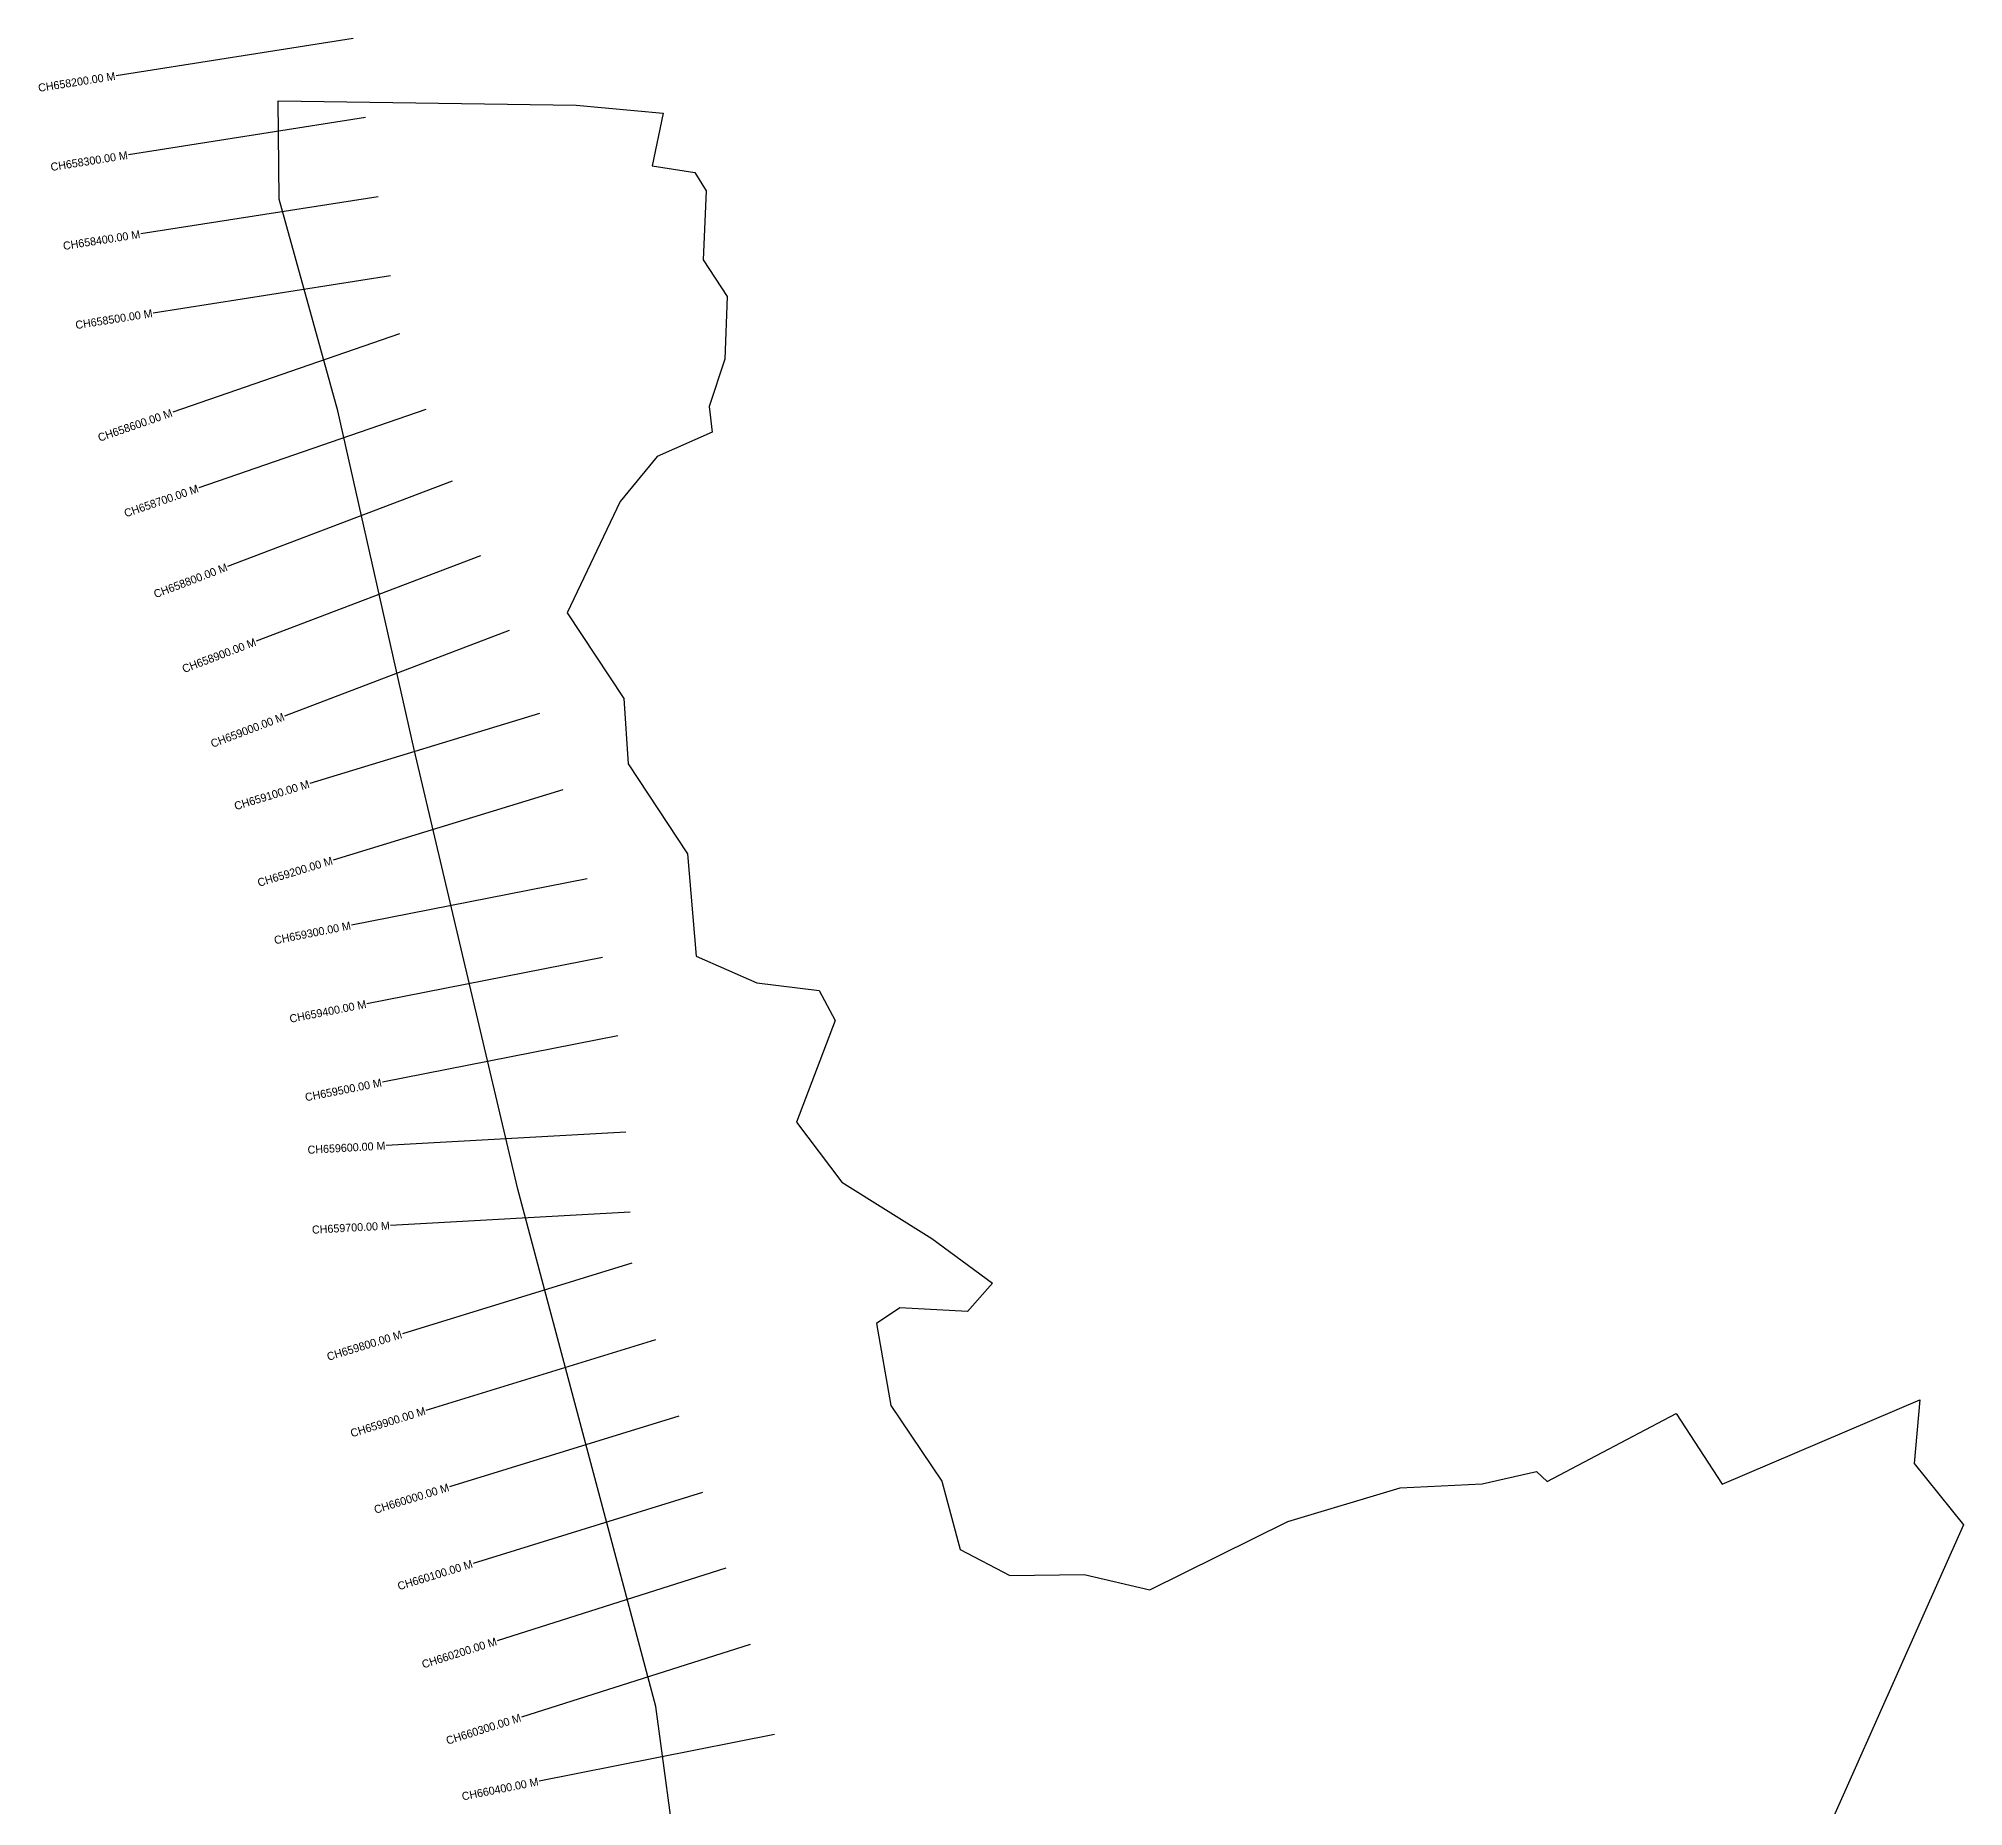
# Model space of a CAD drawing. Header units: metres. Extents: x 333682 to 336087, y 1779321 to 1787564.
# Drawn here: x 333682 to 336087, y 1785355 to 1787564 of the extents above; entities that cross this region are included whole.
import ezdxf
from ezdxf.enums import TextEntityAlignment as Align

# ---------------------------------------------------------------- set-up
doc = ezdxf.new("R2010")
doc.units = ezdxf.units.M
for name, color, linetype in [('CS', 134, 'Continuous'), ('CSMark', 6, 'Continuous'), ('village', 3, 'Continuous')]:
    doc.layers.add(name, color=color, linetype=linetype)

msp = doc.modelspace()

# ---------------------------------------------------------------- linework, layer by layer
at = {"layer": 'CS'}
for p, q in [((334075.2, 1787563.6), (333778.8, 1787517.1)), ((334090.7, 1787464.8), (333794.3, 1787418.3)), ((334106.2, 1787366), (333809.8, 1787319.5)), ((334121.7, 1787267.2), (333825.3, 1787220.7)), ((334133.1, 1787194.8), (333849.6, 1787096.7)), ((334165.8, 1787100.3), (333882.3, 1787002.2)), ((334198.7, 1787010.8), (333918.3, 1786904)), ((334234.3, 1786917.3), (333953.9, 1786810.6)), ((334269.9, 1786823.9), (333989.5, 1786717.1)), ((334307.9, 1786720.5), (334020.9, 1786633)), ((334337, 1786624.9), (334050.1, 1786537.3)), ((334367.4, 1786513.7), (334073, 1786455.9)), ((334386.7, 1786415.6), (334092.3, 1786357.8)), ((334405.9, 1786317.5), (334111.6, 1786259.7)), ((334416, 1786197.2), (334116.4, 1786180.7)), ((334421.5, 1786097.4), (334121.9, 1786080.8)), ((334423.4, 1786033.7), (334136.7, 1785945.4)), ((334452.8, 1785938.1), (334166.1, 1785849.8)), ((334482.3, 1785842.6), (334195.5, 1785754.3)), ((334511.7, 1785747), (334225, 1785658.7)), ((334540.9, 1785652.8), (334255, 1785561.9)), ((334571.2, 1785557.5), (334285.3, 1785466.6)), ((334601.7, 1785445), (334307.5, 1785386.5))]:
    msp.add_line(p, q, dxfattribs=at)
at = {"layer": 'village', "color": 3, "true_color": 0x00ff00}
msp.add_polyline3d([(334481.1, 1785273.3, 0), (334453.4, 1785479.8, 0), (334280.9, 1786126.3, 0), (334151.5, 1786675.5, 0), (334056, 1787098.4, 0), (333982.7, 1787362.8, 0), (333981.4, 1787485.7, 0), (334353.8, 1787480.5, 0), (334462.6, 1787470.5, 0), (334448.9, 1787404.7, 0), (334501.9, 1787396.4, 0), (334516.3, 1787373.5, 0), (334512.5, 1787287.3, 0), (334542.5, 1787241.3, 0), (334539.5, 1787163.2, 0), (334520.2, 1787104.1, 0), (334523.9, 1787071.9, 0), (334455.1, 1787041.6, 0), (334409, 1786985.4, 0), (334342.7, 1786846.2, 0), (334413.3, 1786739.1, 0), (334418.7, 1786657.6, 0), (334493.1, 1786545.2, 0), (334503.9, 1786417.4, 0), (334579.7, 1786384, 0), (334657.3, 1786374.4, 0), (334677.6, 1786336.9, 0), (334629.1, 1786209.8, 0), (334685.6, 1786134.9, 0), (334798.2, 1786064.6, 0), (334874, 1786008.9, 0), (334842.9, 1785973.5, 0), (334758.3, 1785977.9, 0), (334729.2, 1785958.3, 0), (334747, 1785855.7, 0), (334810.8, 1785761.5, 0), (334833.8, 1785675.8, 0), (334895.9, 1785643.7, 0), (334988.6, 1785644.7, 0), (335070.5, 1785625.5, 0), (335243.3, 1785711, 0), (335383.4, 1785753.1, 0), (335486, 1785758.1, 0), (335553.8, 1785773.4, 0), (335567.1, 1785761.1, 0), (335728.6, 1785846, 0), (335785.8, 1785757.4, 0), (336033, 1785863, 0), (336026, 1785783.6, 0), (336087.5, 1785706.7, 0), (335840.3, 1785152, 0)], dxfattribs=at)

# ---------------------------------------------------------------- texts
at = {"layer": 'CSMark'}
for s, rotation, p in [('CH658200.00 M', 8.9213, (333777.8, 1787516.9)), ('CH658300.00 M', 8.9213, (333793.3, 1787418.1)), ('CH658400.00 M', 8.9213, (333808.8, 1787319.4)), ('CH658500.00 M', 8.9213, (333824.3, 1787220.6)), ('CH658600.00 M', 19.0987, (333848.6, 1787096.4)), ('CH658700.00 M', 19.0987, (333881.4, 1787001.9)), ('CH658800.00 M', 20.8502, (333917.4, 1786903.7)), ('CH658900.00 M', 20.8502, (333953, 1786810.2)), ('CH659000.00 M', 20.8502, (333988.6, 1786716.8)), ('CH659100.00 M', 16.9655, (334020, 1786632.7)), ('CH659200.00 M', 16.9655, (334049.1, 1786537)), ('CH659300.00 M', 11.1085, (334072, 1786455.7)), ('CH659400.00 M', 11.1085, (334091.3, 1786357.6)), ('CH659500.00 M', 11.1085, (334110.6, 1786259.5)), ('CH659600.00 M', 3.1566, (334115.4, 1786180.6)), ('CH659700.00 M', 3.1566, (334120.9, 1786080.8)), ('CH659800.00 M', 17.1224, (334135.7, 1785945.1)), ('CH659900.00 M', 17.1224, (334165.1, 1785849.5)), ('CH660000.00 M', 17.1224, (334194.6, 1785754)), ('CH660100.00 M', 17.1224, (334224, 1785658.4)), ('CH660200.00 M', 17.6343, (334254.1, 1785561.6)), ('CH660300.00 M', 17.6343, (334284.4, 1785466.3)), ('CH660400.00 M', 11.2369, (334306.5, 1785386.3))]:
    msp.add_text(s, height=10, rotation=rotation, dxfattribs=at).set_placement(p, align=Align.MIDDLE_RIGHT)

doc.saveas('drawing.dxf')
